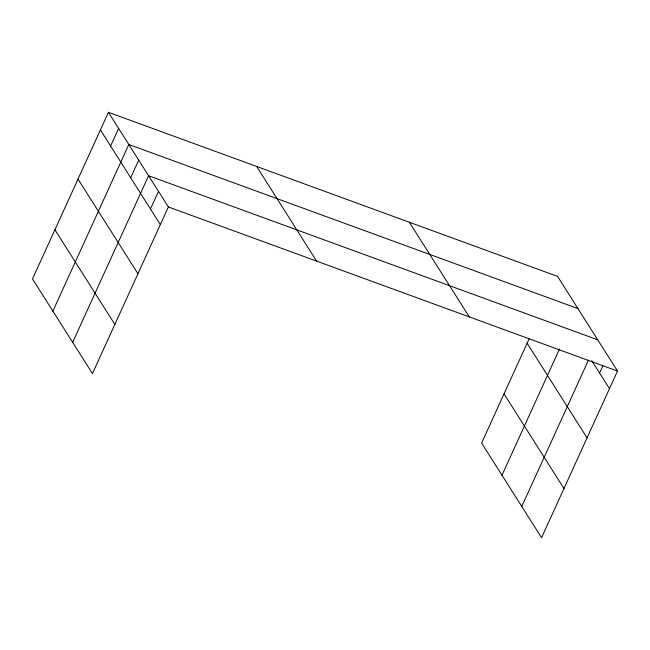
<?xml version="1.0" encoding="UTF-8"?>
<svg xmlns="http://www.w3.org/2000/svg" width="650" height="650" viewBox="0 0 650 650"><rect width="100%" height="100%" fill="white"/><g stroke="black" fill="none" stroke-linecap="round" stroke-linejoin="round"><path stroke-width="0.97" d="M108.436 112.304L32.5 278.939L92.438 373.596L168.382 206.96L108.436 112.304L557.562 276.404L617.5 371.061L541.564 537.696L481.618 443.04L529.197 338.642M110.606 146.014L118.633 128.399M52.877 311.123L128.822 144.487L577.939 308.588M130.683 177.726L138.71 160.111M72.662 342.363L148.598 175.727L597.716 339.82M150.467 208.959L158.494 191.344M501.995 475.223L559.536 348.969M521.779 506.456L588.445 360.173M599.584 373.059L602.794 366.007M168.382 206.96L617.5 371.061M591.776 360.726L609.472 388.676M527.117 343.192L587.064 437.848M409.354 222.251L469.292 316.908M504.026 393.859L563.972 488.516M256.652 166.457L316.591 261.113M100.409 129.919L160.355 224.583M78 179.099L137.938 273.756M54.909 229.767L114.855 324.423"/></g></svg>
